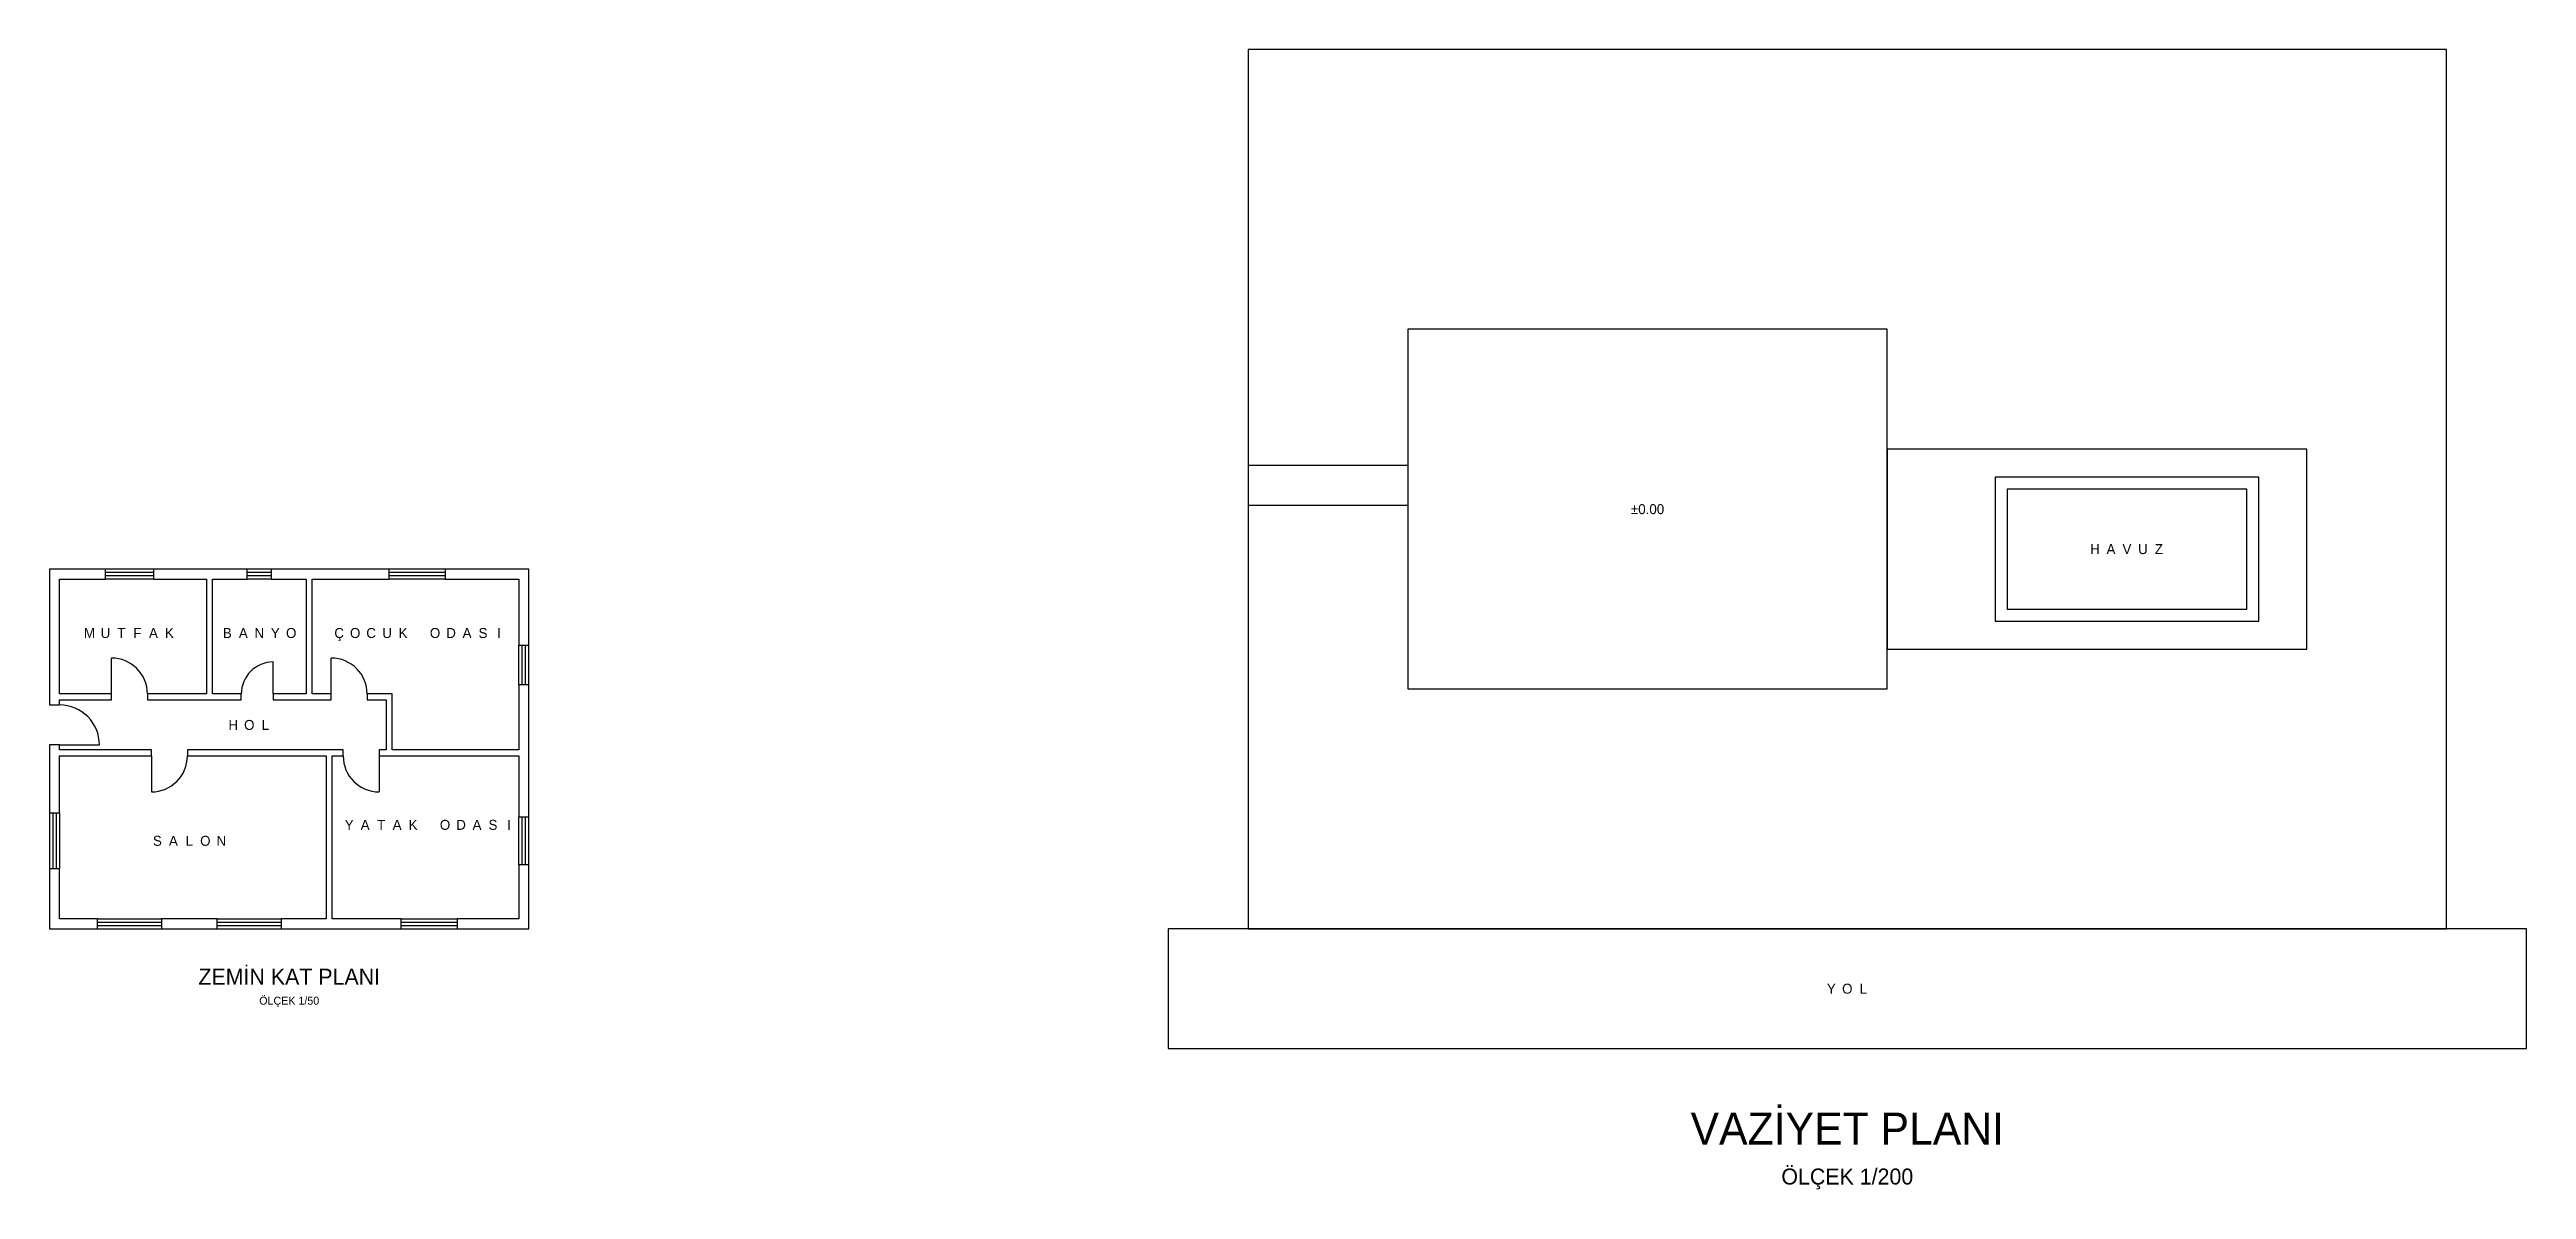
# Model space of a CAD drawing. Header units: centimetres. Extents: x 1000 to 7200, y 348 to 3200.
import ezdxf
from ezdxf.enums import TextEntityAlignment as Align

# ---------------------------------------------------------------- set-up
doc = ezdxf.new("R2010")
doc.units = ezdxf.units.CM
doc.header["$LTSCALE"] = 20
for name, color, linetype in [('DUVAR', 7, 'Continuous'), ('HAVUZ', 7, 'Continuous'), ('KAPI', 2, 'Continuous'), ('PENCERE', 4, 'Continuous'), ('VAZIYET', 7, 'Continuous'), ('YAZI', 7, 'Continuous')]:
    doc.layers.add(name, color=color, linetype=linetype)

msp = doc.modelspace()

# ---------------------------------------------------------------- linework, layer by layer
at = {"layer": 'DUVAR'}
for points in [[(1000, 1560), (1025, 1560), (1025, 1572.5), (1155, 1572.5), (1155, 1587.5), (1025, 1587.5), (1025, 1875), (1140, 1875), (1140, 1900), (1000, 1900)], [(1245, 1572.5), (1480, 1572.5), (1480, 1587.5), (1407.5, 1587.5), (1407.5, 1875), (1495, 1875), (1495, 1900), (1260, 1900), (1260, 1875), (1392.5, 1875), (1392.5, 1587.5), (1245, 1587.5)], [(1560, 1572.5), (1705, 1572.5), (1705, 1587.5), (1657.5, 1587.5), (1657.5, 1875), (1850, 1875), (1850, 1900), (1555, 1900), (1555, 1875), (1642.5, 1875), (1642.5, 1587.5), (1560, 1587.5)], [(2175, 1710), (2200, 1710), (2200, 1900), (1990, 1900), (1990, 1875), (2175, 1875)], [(2175, 1280), (2200, 1280), (2200, 1610), (2175, 1610), (2175, 1447.5), (1857.5, 1447.5), (1857.5, 1587.5), (1795, 1587.5), (1795, 1572.5), (1842.5, 1572.5), (1842.5, 1447.5), (1825, 1447.5), (1825, 1432.5), (2175, 1432.5)], [(1000, 1290), (1025, 1290), (1025, 1432.5), (1255, 1432.5), (1255, 1447.5), (1025, 1447.5), (1025, 1460), (1000, 1460)], [(1580, 1000), (1880, 1000), (1880, 1025), (1707.5, 1025), (1707.5, 1432.5), (1735, 1432.5), (1735, 1447.5), (1345, 1447.5), (1345, 1432.5), (1692.5, 1432.5), (1692.5, 1025), (1580, 1025)], [(1000, 1000), (1120, 1000), (1120, 1025), (1025, 1025), (1025, 1150), (1000, 1150)], [(2020, 1000), (2200, 1000), (2200, 1160), (2175, 1160), (2175, 1025), (2020, 1025)], [(1280, 1000), (1420, 1000), (1420, 1025), (1280, 1025)]]:
    msp.add_lwpolyline(points, close=True, dxfattribs=at)
at = {"layer": 'HAVUZ'}
for points in [[(5870, 1770), (6530, 1770), (6530, 2130), (5870, 2130)], [(5900, 1800), (6500, 1800), (6500, 2100), (5900, 2100)]]:
    msp.add_lwpolyline(points, close=True, dxfattribs=at)
at = {"layer": 'KAPI'}
for p, q in [((1155, 1587.5), (1155, 1677.5)), ((1705, 1587.5), (1705, 1677.5)), ((1560, 1587.5), (1560, 1667.5)), ((1025, 1460), (1125, 1460)), ((1255, 1432.5), (1255, 1342.5)), ((1825, 1432.5), (1825, 1342.5))]:
    msp.add_line(p, q, dxfattribs=at)
for centre, radius, start, end in [((1155, 1587.5), 90, 0, 90), ((1705, 1587.5), 90, 0, 90), ((1560, 1587.5), 80, 90, 180), ((1025, 1460), 100, 0, 90), ((1255, 1432.5), 90, 270, 0), ((1825, 1432.5), 90, 180, 270)]:
    msp.add_arc(centre, radius, start, end, dxfattribs=at)
at = {"layer": 'PENCERE'}
for p, q in [((1260, 1900), (1140, 1900)), ((1260, 1891.666667), (1140, 1891.666667)), ((1260, 1883.333333), (1140, 1883.333333)), ((1260, 1875), (1140, 1875)), ((1555, 1900), (1495, 1900)), ((1555, 1891.666667), (1495, 1891.666667)), ((1555, 1883.333333), (1495, 1883.333333)), ((1555, 1875), (1495, 1875)), ((1990, 1900), (1850, 1900)), ((1990, 1891.666667), (1850, 1891.666667)), ((1990, 1883.333333), (1850, 1883.333333)), ((1990, 1875), (1850, 1875)), ((2175, 1610), (2175, 1710)), ((2183.333333, 1610), (2183.333333, 1710)), ((2191.666667, 1610), (2191.666667, 1710)), ((2200, 1610), (2200, 1710)), ((1000, 1290), (1000, 1150)), ((1008.333333, 1290), (1008.333333, 1150)), ((1016.666667, 1290), (1016.666667, 1150)), ((1025, 1290), (1025, 1150)), ((2175, 1160), (2175, 1280)), ((2183.333333, 1160), (2183.333333, 1280)), ((2191.666667, 1160), (2191.666667, 1280)), ((2200, 1160), (2200, 1280)), ((1120, 1025), (1280, 1025)), ((1120, 1016.666667), (1280, 1016.666667)), ((1120, 1008.333333), (1280, 1008.333333)), ((1120, 1000), (1280, 1000)), ((1420, 1025), (1580, 1025)), ((1420, 1016.666667), (1580, 1016.666667)), ((1420, 1008.333333), (1580, 1008.333333)), ((1420, 1000), (1580, 1000)), ((1880, 1025), (2020, 1025)), ((1880, 1016.666667), (2020, 1016.666667)), ((1880, 1008.333333), (2020, 1008.333333)), ((1880, 1000), (2020, 1000))]:
    msp.add_line(p, q, dxfattribs=at)
at = {"layer": 'VAZIYET'}
for p, q in [((4000, 2160), (4400, 2160)), ((4000, 2060), (4400, 2060))]:
    msp.add_line(p, q, dxfattribs=at)
for points in [[(4000, 1000), (7000, 1000), (7000, 3200), (4000, 3200)], [(4400, 1600), (5600, 1600), (5600, 2500), (4400, 2500)], [(5600, 1700), (6650, 1700), (6650, 2200), (5600, 2200)], [(3800, 700), (7200, 700), (7200, 1000), (3800, 1000)]]:
    msp.add_lwpolyline(points, close=True, dxfattribs=at)

# ---------------------------------------------------------------- texts
at = {"layer": 'YAZI'}
for s, height, p in [('±0.00', 25, (5000, 2050)), ('H', 25, (6120, 1950)), ('A', 25, (6160, 1950)), ('V', 25, (6200, 1950)), ('U', 25, (6240, 1950)), ('Z', 25, (6280, 1950)), ('M', 25, (1100, 1740)), ('U', 25, (1140, 1740)), ('T', 25, (1180, 1740)), ('F', 25, (1220, 1740)), ('A', 25, (1260, 1740)), ('K', 25, (1300, 1740)), ('B', 25, (1445, 1740)), ('A', 25, (1485, 1740)), ('N', 25, (1525, 1740)), ('Y', 25, (1565, 1740)), ('O', 25, (1605, 1740)), ('Ç', 25, (1725, 1740)), ('O', 25, (1765, 1740)), ('C', 25, (1805, 1740)), ('U', 25, (1845, 1740)), ('K', 25, (1885, 1740)), ('O', 25, (1965, 1740)), ('D', 25, (2005, 1740)), ('A', 25, (2045, 1740)), ('S', 25, (2085, 1740)), ('I', 25, (2125, 1740)), ('H', 25, (1460, 1510)), ('O', 25, (1500, 1510)), ('L', 25, (1540, 1510)), ('Y', 25, (1750, 1260)), ('A', 25, (1790, 1260)), ('T', 25, (1830, 1260)), ('A', 25, (1870, 1260)), ('K', 25, (1910, 1260)), ('O', 25, (1990, 1260)), ('D', 25, (2030, 1260)), ('A', 25, (2070, 1260)), ('S', 25, (2110, 1260)), ('I', 25, (2150, 1260)), ('S', 25, (1270, 1220)), ('A', 25, (1310, 1220)), ('L', 25, (1350, 1220)), ('O', 25, (1390, 1220)), ('N', 25, (1430, 1220)), ('ZEMİN KAT PLANI', 40, (1600, 880)), ('ÖLÇEK 1/50', 20, (1600, 820)), ('Y', 25, (5460, 850)), ('O', 25, (5500, 850)), ('L', 25, (5540, 850)), ('VAZİYET PLANI', 80, (5500, 500)), ('ÖLÇEK 1/200', 40, (5500, 380))]:
    msp.add_text(s, height=height, dxfattribs=at).set_placement(p, align=Align.MIDDLE_CENTER)

doc.saveas('drawing.dxf')
